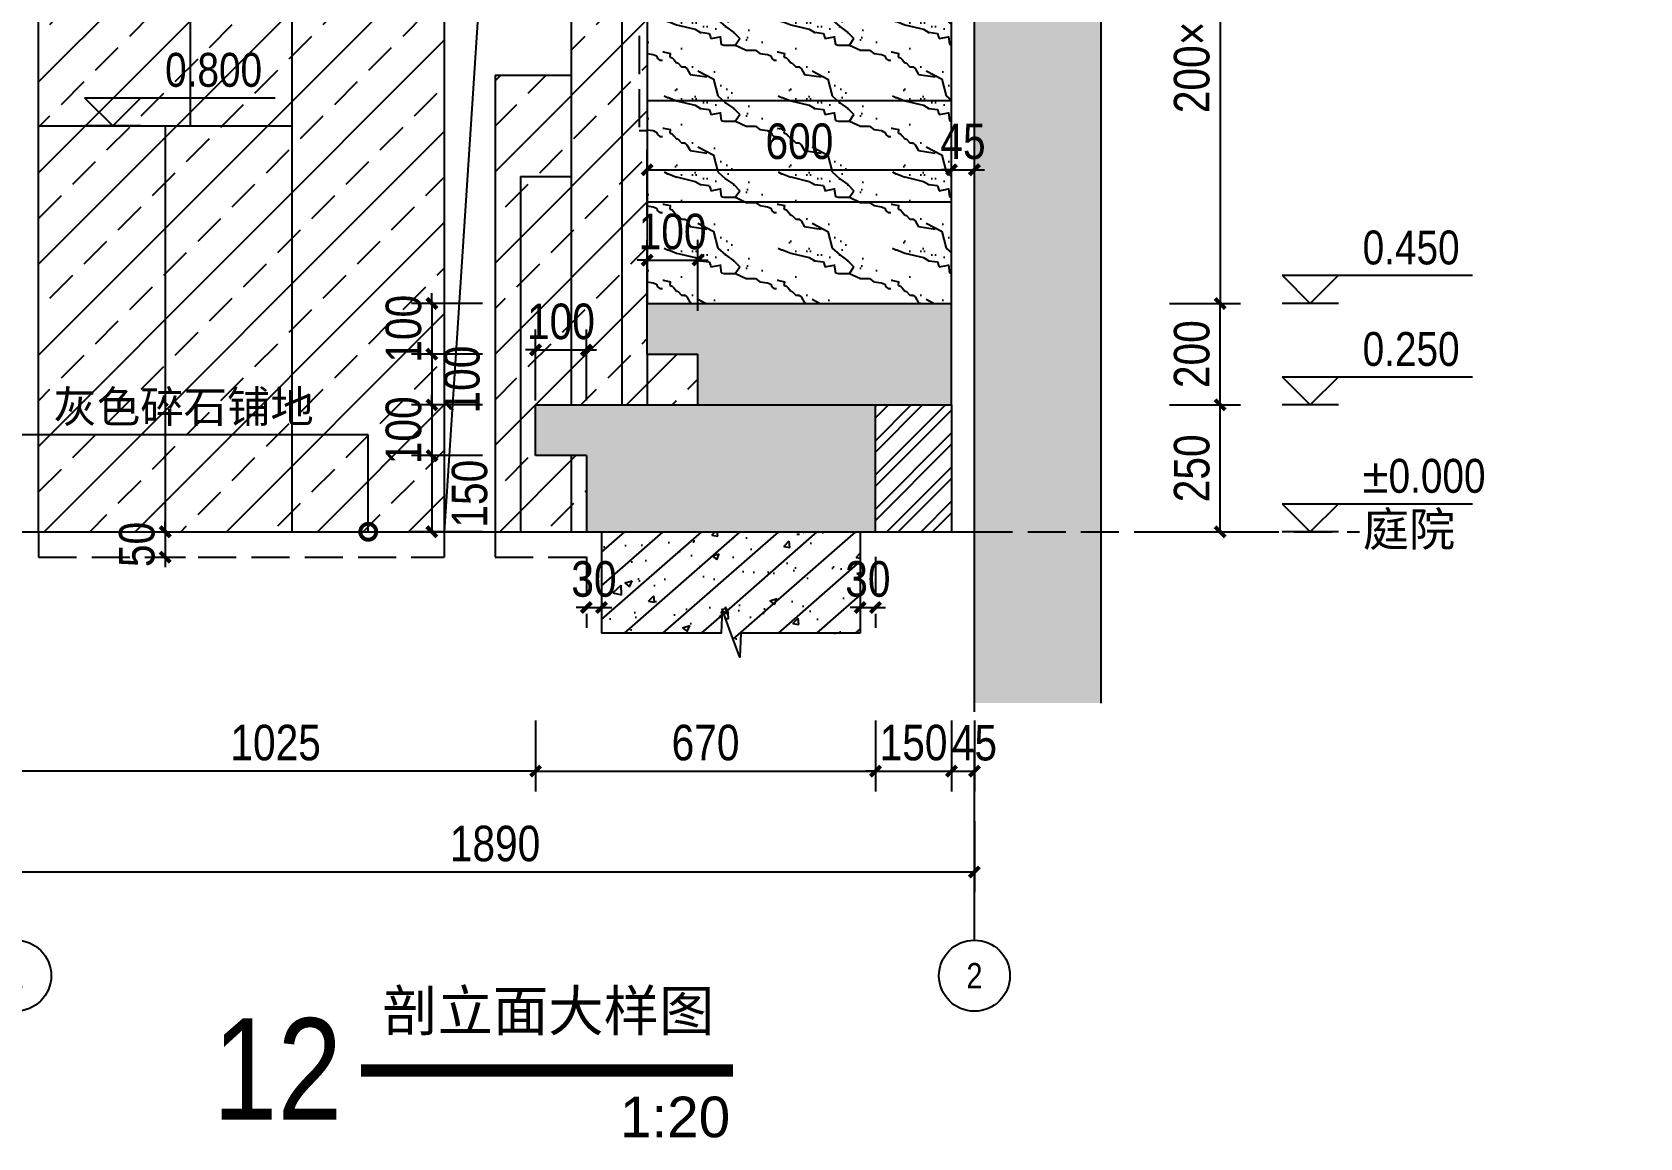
# Model space of a CAD drawing. Extents: x 9928 to 93764, y -101273 to -34887.
# Drawn here: x 74200 to 77369, y -97202 to -95023 of the extents above; entities that cross this region are included whole.
import ezdxf
from ezdxf import colors
from ezdxf.entities.mleader import LeaderData, LeaderLine
from ezdxf.enums import TextEntityAlignment as Align
from ezdxf.math import Vec2, Vec3

# ---------------------------------------------------------------- set-up
doc = ezdxf.new("R2010")
doc.units = 0
doc.header["$LTSCALE"] = 1000
doc.header["$MEASUREMENT"] = 0
for name, pattern in [('CENTER', [2, 1.25, -0.25, 0.25, -0.25]), ('DASH', [0.35, 0.25, -0.1]), ('HIDDEN', [0.375, 0.25, -0.125])]:
    doc.linetypes.add(name, pattern=pattern)
for name, color, linetype in [('A', 163, 'CENTER'), ('A-ANNO-DIMS', 6, 'Continuous'), ('A-Anno-Lead', 2, 'Continuous'), ('A-ANNO-NOTE', 4, 'Continuous'), ('A-ANNO-SYMB', 4, 'Continuous'), ('A-DETL-175', 175, 'Continuous'), ('A-DETL-42', 42, 'Continuous'), ('A-DETL-PATT-250', 250, 'Continuous'), ('A-DETL-PATT-251', 251, 'Continuous'), ('A-FLOR-HRAL', 42, 'Continuous'), ('A-FURN-PATT-251', 251, 'Continuous'), ('A-SECT-005', 5, 'Continuous'), ('A-SECT-142', 42, 'Continuous'), ('A-SECT-146', 216, 'Continuous'), ('S-GRID-IDEN', 4, 'Continuous'), ('核对', 7, 'Continuous')]:
    doc.layers.add(name, color=color, linetype=linetype)
doc.styles.add('DIM_T3', font='ARIALN.TTF')
doc.styles.add('EN', font='ARIALN.TTF')
doc.styles.add('EN1', font='ARIALN.TTF')
doc.styles.get("Standard").update_dxf_attribs({"font": 'gbenor.shx', "bigfont": 'gbcbig.shx'})
doc.styles.add('详图$0$vector-number', font='arial.ttf')
doc.dimstyles.new('_TCH_ARCH&&20', dxfattribs={"dimtxt": 70, "dimasz": 20, "dimexe": 40, "dimexo": 40, "dimgap": 20, "dimtad": 1, "dimdec": 0, "dimzin": 0, "dimdsep": 46, "dimtxsty": 'DIM_T3', "dimblk": 'ARCHTICK', "dimcen": 0.09, "dimclrd": 6, "dimclre": 6, "dimclrt": 6, "dimazin": 2, "dimtfac": 1, "dimtdec": 0, "dimtix": 1, "dimtmove": 2, "dimatfit": 3, "dimfxl": 100, "dimfxlon": 1, "dimtolj": 1, "dimtzin": 0, "dimarcsym": 0})
pattern_1 = [(45, (-25580.37, 21150.99), (-89.80256, 89.80256), []), (45, (-25490.56, 21150.99), (-89.80256, 89.80256), [63.5, -31.75])]

# ---------------------------------------------------------------- blocks, each defined once
blk = doc.blocks.new('TAG-COL')
blk.add_circle((0, 0), 4)
at = {"style": 'EN1'}
blk.add_attdef('NO', text='', height=2.19, dxfattribs=at).set_placement((0.01, 0.01), align=Align.MIDDLE_CENTER)
blk = doc.blocks.new('_ArchTick')
at = {"color": 0, "linetype": 'ByBlock', "const_width": 0.4}
blk.add_lwpolyline([(-0.5, -0.5), (0.5, 0.5)], dxfattribs=at)
blk = doc.blocks.new('*D701')
at = {"layer": 'A-ANNO-DIMS', "color": 6, "lineweight": -2, "transparency": 16777216}
for p, q in [((76442, -95757.8), (76582, -95757.8)), ((76542, -96007.8), (76542, -95757.8)), ((76442, -96007.8), (76582, -96007.8))]:
    blk.add_line(p, q, dxfattribs=at)
at = {"layer": 'Defpoints', "color": 0, "transparency": 16777216}
for p in [(75862.6, -95757.8), (76542, -95757.8), (75862.6, -96007.8)]:
    blk.add_point(p, dxfattribs=at)
at = {"layer": 'A-ANNO-DIMS', "color": 6, "lineweight": -2, "transparency": 16777216, "xscale": 20, "yscale": 20, "zscale": 20}
for p, rotation in [((76542, -95757.8), 90), ((76542, -96007.8), 270)]:
    blk.add_blockref('_ArchTick', p, dxfattribs=dict(at, rotation=rotation))
at = {"layer": 'A-ANNO-DIMS', "color": 6, "transparency": 16777216, "insert": (76486.3, -95882.8), "char_height": 70, "attachment_point": 5, "rotation": 90, "style": 'DIM_T3'}
blk.add_mtext('\\A1;250', dxfattribs=at)
blk = doc.blocks.new('*D702')
at = {"layer": 'A-ANNO-DIMS', "color": 6, "lineweight": -2, "transparency": 16777216}
for p, q in [((76442, -95557.8), (76582, -95557.8)), ((76542, -95757.8), (76542, -95557.8)), ((76442, -95757.8), (76582, -95757.8))]:
    blk.add_line(p, q, dxfattribs=at)
at = {"layer": 'Defpoints', "color": 0, "transparency": 16777216}
for p in [(76012.6, -95557.8), (76542, -95557.8), (75862.6, -95757.8)]:
    blk.add_point(p, dxfattribs=at)
at = {"layer": 'A-ANNO-DIMS', "color": 6, "lineweight": -2, "transparency": 16777216, "xscale": 20, "yscale": 20, "zscale": 20}
for p, rotation in [((76542, -95557.8), 90), ((76542, -95757.8), 270)]:
    blk.add_blockref('_ArchTick', p, dxfattribs=dict(at, rotation=rotation))
at = {"layer": 'A-ANNO-DIMS', "color": 6, "transparency": 16777216, "insert": (76486.3, -95657.8), "char_height": 70, "attachment_point": 5, "rotation": 90, "style": 'DIM_T3'}
blk.add_mtext('\\A1;200', dxfattribs=at)
blk = doc.blocks.new('TAG-PLAN-ELEV')
blk.add_line((-1.663, 0), (9.597, 0))
for points in [[(-1.663, 0), (0, -1.663), (1.663, 0)], [(1.663, -1.663), (-1.663, -1.663)]]:
    blk.add_lwpolyline(points)
at = {"style": 'EN'}
for tag, p in [('LEVEL', (2.445, 0.645)), ('NAME', (2.445, -2.509))]:
    blk.add_attdef(tag, p, '', height=2, dxfattribs=at)
blk = doc.blocks.new('*D704')
at = {"layer": 'A-ANNO-DIMS', "color": 6, "lineweight": -2, "transparency": 16777216}
for p, q in [((75412.6, -95394.4), (75412.6, -95254.4)), ((76012.6, -95394.4), (76012.6, -95254.4)), ((75412.6, -95294.4), (76012.6, -95294.4))]:
    blk.add_line(p, q, dxfattribs=at)
at = {"layer": 'Defpoints', "color": 0, "transparency": 16777216}
for p in [(76012.6, -95294.4), (75412.6, -95557.8), (76012.6, -95557.8)]:
    blk.add_point(p, dxfattribs=at)
at = {"layer": 'A-ANNO-DIMS', "color": 6, "lineweight": -2, "transparency": 16777216, "xscale": 20, "yscale": 20, "zscale": 20, "rotation": 180}
blk.add_blockref('_ArchTick', (75412.6, -95294.4), dxfattribs=at)
at = {"layer": 'A-ANNO-DIMS', "color": 6, "lineweight": -2, "transparency": 16777216, "xscale": 20, "yscale": 20, "zscale": 20}
blk.add_blockref('_ArchTick', (76012.6, -95294.4), dxfattribs=at)
at = {"layer": 'A-ANNO-DIMS', "color": 6, "transparency": 16777216, "insert": (75712.6, -95238.7), "char_height": 70, "attachment_point": 5, "style": 'DIM_T3'}
blk.add_mtext('\\A1;600', dxfattribs=at)
blk = doc.blocks.new('*D705')
at = {"layer": 'A-ANNO-DIMS', "color": 6, "lineweight": -2, "transparency": 16777216}
for p, q in [((76012.6, -95394.4), (76012.6, -95254.4)), ((76057.6, -95394.4), (76057.6, -95254.4)), ((76012.6, -95294.4), (75992.6, -95294.4)), ((76012.6, -95294.4), (76057.6, -95294.4)), ((76057.6, -95294.4), (76077.6, -95294.4))]:
    blk.add_line(p, q, dxfattribs=at)
at = {"layer": 'Defpoints', "color": 0, "transparency": 16777216}
for p in [(76057.6, -95294.4), (76012.6, -95557.8), (76057.6, -96007.8)]:
    blk.add_point(p, dxfattribs=at)
at = {"layer": 'A-ANNO-DIMS', "color": 6, "lineweight": -2, "transparency": 16777216, "xscale": 20, "yscale": 20, "zscale": 20}
blk.add_blockref('_ArchTick', (76012.6, -95294.4), dxfattribs=at)
at = {"layer": 'A-ANNO-DIMS', "color": 6, "lineweight": -2, "transparency": 16777216, "xscale": 20, "yscale": 20, "zscale": 20, "rotation": 180}
blk.add_blockref('_ArchTick', (76057.6, -95294.4), dxfattribs=at)
at = {"layer": 'A-ANNO-DIMS', "color": 6, "transparency": 16777216, "insert": (76035.1, -95238.8), "char_height": 70, "attachment_point": 5, "style": 'DIM_T3'}
blk.add_mtext('\\A1;45', dxfattribs=at)
blk = doc.blocks.new('*D706')
at = {"layer": 'A-ANNO-DIMS', "color": 6, "lineweight": -2, "transparency": 16777216}
for p, q in [((75192.6, -96379.4), (75192.6, -96519.4)), ((75862.6, -96379.4), (75862.6, -96519.4)), ((75192.6, -96479.4), (75862.6, -96479.4))]:
    blk.add_line(p, q, dxfattribs=at)
at = {"layer": 'Defpoints', "color": 0, "transparency": 16777216}
for p in [(75192.6, -95857.8), (75862.6, -95857.8), (75862.6, -96479.4)]:
    blk.add_point(p, dxfattribs=at)
at = {"layer": 'A-ANNO-DIMS', "color": 6, "lineweight": -2, "transparency": 16777216, "xscale": 20, "yscale": 20, "zscale": 20, "rotation": 180}
blk.add_blockref('_ArchTick', (75192.6, -96479.4), dxfattribs=at)
at = {"layer": 'A-ANNO-DIMS', "color": 6, "lineweight": -2, "transparency": 16777216, "xscale": 20, "yscale": 20, "zscale": 20}
blk.add_blockref('_ArchTick', (75862.6, -96479.4), dxfattribs=at)
at = {"layer": 'A-ANNO-DIMS', "color": 6, "transparency": 16777216, "insert": (75527.6, -96423.6), "char_height": 70, "attachment_point": 5, "style": 'DIM_T3'}
blk.add_mtext('\\A1;670', dxfattribs=at)
blk = doc.blocks.new('*D707')
at = {"layer": 'A-ANNO-DIMS', "color": 6, "lineweight": -2, "transparency": 16777216}
for p, q in [((75862.6, -96379.4), (75862.6, -96519.4)), ((76012.6, -96379.4), (76012.6, -96519.4)), ((75862.6, -96479.4), (75842.6, -96479.4)), ((75862.6, -96479.4), (76012.6, -96479.4)), ((76012.6, -96479.4), (76032.6, -96479.4))]:
    blk.add_line(p, q, dxfattribs=at)
at = {"layer": 'Defpoints', "color": 0, "transparency": 16777216}
for p in [(75862.6, -95857.8), (76012.6, -96007.8), (76012.6, -96479.4)]:
    blk.add_point(p, dxfattribs=at)
at = {"layer": 'A-ANNO-DIMS', "color": 6, "lineweight": -2, "transparency": 16777216, "xscale": 20, "yscale": 20, "zscale": 20}
blk.add_blockref('_ArchTick', (75862.6, -96479.4), dxfattribs=at)
at = {"layer": 'A-ANNO-DIMS', "color": 6, "lineweight": -2, "transparency": 16777216, "xscale": 20, "yscale": 20, "zscale": 20, "rotation": 180}
blk.add_blockref('_ArchTick', (76012.6, -96479.4), dxfattribs=at)
at = {"layer": 'A-ANNO-DIMS', "color": 6, "transparency": 16777216, "insert": (75937.6, -96423.6), "char_height": 70, "attachment_point": 5, "style": 'DIM_T3'}
blk.add_mtext('\\A1;150', dxfattribs=at)
blk = doc.blocks.new('*D708')
at = {"layer": 'A-ANNO-DIMS', "color": 6, "lineweight": -2, "transparency": 16777216}
for p, q in [((75412.6, -95572.4), (75412.6, -95432.4)), ((75512.6, -95572.4), (75512.6, -95432.4)), ((75412.6, -95472.4), (75392.6, -95472.4)), ((75412.6, -95472.4), (75512.6, -95472.4)), ((75512.6, -95472.4), (75532.6, -95472.4))]:
    blk.add_line(p, q, dxfattribs=at)
at = {"layer": 'Defpoints', "color": 0, "transparency": 16777216}
for p in [(75512.6, -95472.4), (75412.6, -95657.8), (75512.6, -95657.8)]:
    blk.add_point(p, dxfattribs=at)
at = {"layer": 'A-ANNO-DIMS', "color": 6, "lineweight": -2, "transparency": 16777216, "xscale": 20, "yscale": 20, "zscale": 20}
blk.add_blockref('_ArchTick', (75412.6, -95472.4), dxfattribs=at)
at = {"layer": 'A-ANNO-DIMS', "color": 6, "lineweight": -2, "transparency": 16777216, "xscale": 20, "yscale": 20, "zscale": 20, "rotation": 180}
blk.add_blockref('_ArchTick', (75512.6, -95472.4), dxfattribs=at)
at = {"layer": 'A-ANNO-DIMS', "color": 6, "transparency": 16777216, "insert": (75462.6, -95416.6), "char_height": 70, "attachment_point": 5, "style": 'DIM_T3'}
blk.add_mtext('\\A1;100', dxfattribs=at)
blk = doc.blocks.new('*D709')
at = {"layer": 'A-ANNO-DIMS', "color": 6, "lineweight": -2, "transparency": 16777216}
for p, q in [((75192.6, -95749.4), (75192.6, -95609.4)), ((75292.6, -95749.4), (75292.6, -95609.4)), ((75192.6, -95649.4), (75172.6, -95649.4)), ((75192.6, -95649.4), (75292.6, -95649.4)), ((75292.6, -95649.4), (75312.6, -95649.4))]:
    blk.add_line(p, q, dxfattribs=at)
at = {"layer": 'Defpoints', "color": 0, "transparency": 16777216}
for p in [(75292.6, -95649.4), (75192.6, -95857.8), (75292.6, -95857.8)]:
    blk.add_point(p, dxfattribs=at)
at = {"layer": 'A-ANNO-DIMS', "color": 6, "lineweight": -2, "transparency": 16777216, "xscale": 20, "yscale": 20, "zscale": 20}
blk.add_blockref('_ArchTick', (75192.6, -95649.4), dxfattribs=at)
at = {"layer": 'A-ANNO-DIMS', "color": 6, "lineweight": -2, "transparency": 16777216, "xscale": 20, "yscale": 20, "zscale": 20, "rotation": 180}
blk.add_blockref('_ArchTick', (75292.6, -95649.4), dxfattribs=at)
at = {"layer": 'A-ANNO-DIMS', "color": 6, "transparency": 16777216, "insert": (75242.6, -95593.7), "char_height": 70, "attachment_point": 5, "style": 'DIM_T3'}
blk.add_mtext('\\A1;100', dxfattribs=at)
blk = doc.blocks.new('*D710')
at = {"layer": 'A-ANNO-DIMS', "color": 6, "lineweight": -2, "transparency": 16777216}
for p, q in [((74988.2, -95557.8), (74988.2, -95537.8)), ((75088.2, -95557.8), (74948.2, -95557.8)), ((74988.2, -95557.8), (74988.2, -95657.8)), ((75088.2, -95657.8), (74948.2, -95657.8)), ((74988.2, -95657.8), (74988.2, -95677.8))]:
    blk.add_line(p, q, dxfattribs=at)
at = {"layer": 'Defpoints', "color": 0, "transparency": 16777216}
for p in [(75333.7, -95557.8), (74988.2, -95657.8), (75512.6, -95657.8)]:
    blk.add_point(p, dxfattribs=at)
at = {"layer": 'A-ANNO-DIMS', "color": 6, "lineweight": -2, "transparency": 16777216, "xscale": 20, "yscale": 20, "zscale": 20}
for p, rotation in [((74988.2, -95557.8), 270), ((74988.2, -95657.8), 90)]:
    blk.add_blockref('_ArchTick', p, dxfattribs=dict(at, rotation=rotation))
at = {"layer": 'A-ANNO-DIMS', "color": 6, "transparency": 16777216, "insert": (74932.5, -95607.8), "char_height": 70, "attachment_point": 5, "rotation": 90, "style": 'DIM_T3'}
blk.add_mtext('\\A1;100', dxfattribs=at)
blk = doc.blocks.new('*D711')
at = {"layer": 'A-ANNO-DIMS', "color": 6, "lineweight": -2, "transparency": 16777216}
for p, q in [((75088.2, -95657.8), (74948.2, -95657.8)), ((74988.2, -95657.8), (74988.2, -95757.8)), ((75088.2, -95757.8), (74948.2, -95757.8))]:
    blk.add_line(p, q, dxfattribs=at)
at = {"layer": 'Defpoints', "color": 0, "transparency": 16777216}
for p in [(75412.6, -95657.8), (74988.2, -95757.8), (75192.6, -95757.8)]:
    blk.add_point(p, dxfattribs=at)
at = {"layer": 'A-ANNO-DIMS', "color": 6, "lineweight": -2, "transparency": 16777216, "xscale": 20, "yscale": 20, "zscale": 20}
for p, rotation in [((74988.2, -95657.8), 90), ((74988.2, -95757.8), 270)]:
    blk.add_blockref('_ArchTick', p, dxfattribs=dict(at, rotation=rotation))
at = {"layer": 'A-ANNO-DIMS', "color": 6, "transparency": 16777216, "insert": (75047.5, -95707.8), "char_height": 70, "attachment_point": 5, "rotation": 90, "style": 'DIM_T3'}
blk.add_mtext('\\A1;100', dxfattribs=at)
blk = doc.blocks.new('*D712')
at = {"layer": 'A-ANNO-DIMS', "color": 6, "lineweight": -2, "transparency": 16777216}
for p, q in [((74988.2, -95757.8), (74988.2, -95737.8)), ((75088.2, -95757.8), (74948.2, -95757.8)), ((74988.2, -95757.8), (74988.2, -95857.8)), ((75088.2, -95857.8), (74948.2, -95857.8)), ((74988.2, -95857.8), (74988.2, -95877.8))]:
    blk.add_line(p, q, dxfattribs=at)
at = {"layer": 'Defpoints', "color": 0, "transparency": 16777216}
for p in [(75192.6, -95757.8), (74988.2, -95857.8), (75192.6, -95857.8)]:
    blk.add_point(p, dxfattribs=at)
at = {"layer": 'A-ANNO-DIMS', "color": 6, "lineweight": -2, "transparency": 16777216, "xscale": 20, "yscale": 20, "zscale": 20}
for p, rotation in [((74988.2, -95757.8), 270), ((74988.2, -95857.8), 90)]:
    blk.add_blockref('_ArchTick', p, dxfattribs=dict(at, rotation=rotation))
at = {"layer": 'A-ANNO-DIMS', "color": 6, "transparency": 16777216, "insert": (74932.5, -95807.8), "char_height": 70, "attachment_point": 5, "rotation": 90, "style": 'DIM_T3'}
blk.add_mtext('\\A1;100', dxfattribs=at)
blk = doc.blocks.new('*D713')
at = {"layer": 'A-ANNO-DIMS', "color": 6, "lineweight": -2, "transparency": 16777216}
for p, q in [((75088.2, -95857.8), (74948.2, -95857.8)), ((74988.2, -95857.8), (74988.2, -96007.8)), ((75088.2, -96007.8), (74948.2, -96007.8))]:
    blk.add_line(p, q, dxfattribs=at)
at = {"layer": 'Defpoints', "color": 0, "transparency": 16777216}
for p in [(75192.6, -95857.8), (74988.2, -96007.8), (75292.6, -96007.8)]:
    blk.add_point(p, dxfattribs=at)
at = {"layer": 'A-ANNO-DIMS', "color": 6, "lineweight": -2, "transparency": 16777216, "xscale": 20, "yscale": 20, "zscale": 20}
for p, rotation in [((74988.2, -95857.8), 90), ((74988.2, -96007.8), 270)]:
    blk.add_blockref('_ArchTick', p, dxfattribs=dict(at, rotation=rotation))
at = {"layer": 'A-ANNO-DIMS', "color": 6, "transparency": 16777216, "insert": (75062.7, -95932.8), "char_height": 70, "attachment_point": 5, "rotation": 90, "style": 'DIM_T3'}
blk.add_mtext('\\A1;150', dxfattribs=at)
blk = doc.blocks.new('*D714')
at = {"layer": 'Defpoints', "color": 0, "linetype": 'HIDDEN', "ltscale": 0.3, "transparency": 16777216}
for p in [(75292.6, -96007.8), (75322.6, -96007.8), (75322.6, -96157)]:
    blk.add_point(p, dxfattribs=at)
at = {"layer": '核对', "color": 2, "linetype": 'HIDDEN', "lineweight": -2, "ltscale": 0.3, "transparency": 16777216}
for p, q in [((75292.6, -96057), (75292.6, -96197)), ((75322.6, -96057), (75322.6, -96197)), ((75292.6, -96157), (75272.6, -96157)), ((75292.6, -96157), (75322.6, -96157)), ((75322.6, -96157), (75342.6, -96157))]:
    blk.add_line(p, q, dxfattribs=at)
at = {"layer": '核对', "color": 2, "linetype": 'HIDDEN', "lineweight": -2, "ltscale": 0.3, "transparency": 16777216, "xscale": 20, "yscale": 20, "zscale": 20}
blk.add_blockref('_ArchTick', (75292.6, -96157), dxfattribs=at)
at = {"layer": '核对', "color": 2, "linetype": 'HIDDEN', "lineweight": -2, "ltscale": 0.3, "transparency": 16777216, "xscale": 20, "yscale": 20, "zscale": 20, "rotation": 180}
blk.add_blockref('_ArchTick', (75322.6, -96157), dxfattribs=at)
at = {"layer": '核对', "color": 2, "linetype": 'HIDDEN', "ltscale": 0.3, "transparency": 16777216, "insert": (75307.6, -96101.2), "char_height": 70, "attachment_point": 5, "style": 'DIM_T3'}
blk.add_mtext('\\A1;30', dxfattribs=at)
blk = doc.blocks.new('*D715')
at = {"layer": 'Defpoints', "color": 0, "linetype": 'HIDDEN', "ltscale": 0.3, "transparency": 16777216}
for p in [(75832.6, -96007.8), (75862.6, -96007.8), (75862.6, -96157)]:
    blk.add_point(p, dxfattribs=at)
at = {"layer": '核对', "color": 2, "linetype": 'HIDDEN', "lineweight": -2, "ltscale": 0.3, "transparency": 16777216}
for p, q in [((75832.6, -96057), (75832.6, -96197)), ((75862.6, -96057), (75862.6, -96197)), ((75832.6, -96157), (75812.6, -96157)), ((75832.6, -96157), (75862.6, -96157)), ((75862.6, -96157), (75882.6, -96157))]:
    blk.add_line(p, q, dxfattribs=at)
at = {"layer": '核对', "color": 2, "linetype": 'HIDDEN', "lineweight": -2, "ltscale": 0.3, "transparency": 16777216, "xscale": 20, "yscale": 20, "zscale": 20}
blk.add_blockref('_ArchTick', (75832.6, -96157), dxfattribs=at)
at = {"layer": '核对', "color": 2, "linetype": 'HIDDEN', "lineweight": -2, "ltscale": 0.3, "transparency": 16777216, "xscale": 20, "yscale": 20, "zscale": 20, "rotation": 180}
blk.add_blockref('_ArchTick', (75862.6, -96157), dxfattribs=at)
at = {"layer": '核对', "color": 2, "linetype": 'HIDDEN', "ltscale": 0.3, "transparency": 16777216, "insert": (75847.6, -96101.2), "char_height": 70, "attachment_point": 5, "style": 'DIM_T3'}
blk.add_mtext('\\A1;30', dxfattribs=at)
blk = doc.blocks.new('*D716')
at = {"layer": 'A-ANNO-DIMS', "color": 6, "lineweight": -2, "transparency": 16777216}
for p, q in [((76442, -94357.8), (76582, -94357.8)), ((76542, -94357.8), (76542, -95557.8)), ((76442, -95557.8), (76582, -95557.8))]:
    blk.add_line(p, q, dxfattribs=at)
at = {"layer": 'Defpoints', "color": 0, "transparency": 16777216}
for p in [(76012.6, -94357.8), (76012.6, -95557.8), (76542, -95557.8)]:
    blk.add_point(p, dxfattribs=at)
at = {"layer": 'A-ANNO-DIMS', "color": 6, "lineweight": -2, "transparency": 16777216, "xscale": 20, "yscale": 20, "zscale": 20}
for p, rotation in [((76542, -94357.8), 90), ((76542, -95557.8), 270)]:
    blk.add_blockref('_ArchTick', p, dxfattribs=dict(at, rotation=rotation))
at = {"layer": 'A-ANNO-DIMS', "color": 6, "transparency": 16777216, "insert": (76486.3, -94957.8), "char_height": 70, "attachment_point": 5, "rotation": 90, "style": 'DIM_T3'}
blk.add_mtext('\\A1;200×6=1200', dxfattribs=at)
blk = doc.blocks.new('*D723')
at = {"layer": 'A-ANNO-DIMS', "color": 6, "lineweight": -2, "transparency": 16777216}
for p, q in [((74167.6, -96379.4), (74167.6, -96519.4)), ((75192.6, -96379.4), (75192.6, -96519.4)), ((75192.6, -96479.4), (74167.6, -96479.4))]:
    blk.add_line(p, q, dxfattribs=at)
at = {"layer": 'Defpoints', "color": 0, "transparency": 16777216}
for p in [(74167.6, -95857.8), (75192.6, -95857.8), (74167.6, -96479.4)]:
    blk.add_point(p, dxfattribs=at)
at = {"layer": 'A-ANNO-DIMS', "color": 6, "lineweight": -2, "transparency": 16777216, "xscale": 20, "yscale": 20, "zscale": 20, "rotation": 180}
blk.add_blockref('_ArchTick', (74167.6, -96479.4), dxfattribs=at)
at = {"layer": 'A-ANNO-DIMS', "color": 6, "lineweight": -2, "transparency": 16777216, "xscale": 20, "yscale": 20, "zscale": 20}
blk.add_blockref('_ArchTick', (75192.6, -96479.4), dxfattribs=at)
at = {"layer": 'A-ANNO-DIMS', "color": 6, "transparency": 16777216, "insert": (74680.1, -96423.6), "char_height": 70, "attachment_point": 5, "style": 'DIM_T3'}
blk.add_mtext('\\A1;1025', dxfattribs=at)
blk = doc.blocks.new('*D724')
at = {"layer": 'A-ANNO-DIMS', "color": 6, "lineweight": -2, "transparency": 16777216}
for p, q in [((74167.6, -96578.2), (74167.6, -96718.2)), ((76057.6, -96578.2), (76057.6, -96718.2)), ((76057.6, -96678.2), (74167.6, -96678.2))]:
    blk.add_line(p, q, dxfattribs=at)
at = {"layer": 'Defpoints', "color": 0, "transparency": 16777216}
for p in [(74167.6, -96345.3), (76057.6, -96345.3), (74167.6, -96678.2)]:
    blk.add_point(p, dxfattribs=at)
at = {"layer": 'A-ANNO-DIMS', "color": 6, "lineweight": -2, "transparency": 16777216, "xscale": 20, "yscale": 20, "zscale": 20, "rotation": 180}
blk.add_blockref('_ArchTick', (74167.6, -96678.2), dxfattribs=at)
at = {"layer": 'A-ANNO-DIMS', "color": 6, "lineweight": -2, "transparency": 16777216, "xscale": 20, "yscale": 20, "zscale": 20}
blk.add_blockref('_ArchTick', (76057.6, -96678.2), dxfattribs=at)
at = {"layer": 'A-ANNO-DIMS', "color": 6, "transparency": 16777216, "insert": (75112.6, -96622.5), "char_height": 70, "attachment_point": 5, "style": 'DIM_T3'}
blk.add_mtext('\\A1;1890', dxfattribs=at)
blk = doc.blocks.new('*D726')
at = {"layer": 'Defpoints', "color": 0, "linetype": 'HIDDEN', "ltscale": 0.3, "transparency": 16777216}
for p in [(74462.6, -96007.8), (74462.6, -96057.8), (74462.6, -96057.8)]:
    blk.add_point(p, dxfattribs=at)
at = {"layer": '核对', "color": 2, "linetype": 'HIDDEN', "lineweight": -2, "ltscale": 0.3, "transparency": 16777216}
for p, q in [((74462.6, -96007.8), (74462.6, -95987.8)), ((74462.6, -96007.8), (74502.6, -96007.8)), ((74462.6, -96007.8), (74462.6, -96057.8)), ((74462.6, -96057.8), (74502.6, -96057.8)), ((74462.6, -96057.8), (74462.6, -96077.8))]:
    blk.add_line(p, q, dxfattribs=at)
at = {"layer": '核对', "color": 2, "linetype": 'HIDDEN', "lineweight": -2, "ltscale": 0.3, "transparency": 16777216, "xscale": 20, "yscale": 20, "zscale": 20}
for p, rotation in [((74462.6, -96007.8), 270), ((74462.6, -96057.8), 90)]:
    blk.add_blockref('_ArchTick', p, dxfattribs=dict(at, rotation=rotation))
at = {"layer": '核对', "color": 2, "linetype": 'HIDDEN', "ltscale": 0.3, "transparency": 16777216, "insert": (74406.8, -96032.8), "char_height": 70, "attachment_point": 5, "rotation": 90, "style": 'DIM_T3'}
blk.add_mtext('\\A1;50', dxfattribs=at)
blk = doc.blocks.new('*D727')
at = {"layer": 'A-ANNO-DIMS', "color": 6, "lineweight": -2, "transparency": 16777216}
for p, q in [((76012.6, -96379.4), (76012.6, -96519.4)), ((76057.6, -96379.4), (76057.6, -96519.4)), ((76012.6, -96479.4), (76057.6, -96479.4))]:
    blk.add_line(p, q, dxfattribs=at)
at = {"layer": 'Defpoints', "color": 0, "transparency": 16777216}
for p in [(76012.6, -96007.8), (76057.6, -96007.8), (76057.6, -96479.4)]:
    blk.add_point(p, dxfattribs=at)
at = {"layer": 'A-ANNO-DIMS', "color": 6, "lineweight": -2, "transparency": 16777216, "xscale": 20, "yscale": 20, "zscale": 20, "rotation": 180}
blk.add_blockref('_ArchTick', (76012.6, -96479.4), dxfattribs=at)
at = {"layer": 'A-ANNO-DIMS', "color": 6, "lineweight": -2, "transparency": 16777216, "xscale": 20, "yscale": 20, "zscale": 20}
blk.add_blockref('_ArchTick', (76057.6, -96479.4), dxfattribs=at)
at = {"layer": 'A-ANNO-DIMS', "color": 6, "transparency": 16777216, "insert": (76057.6, -96423.8), "char_height": 70, "attachment_point": 5, "style": 'DIM_T3'}
blk.add_mtext('\\A1;45', dxfattribs=at)
blk = doc.blocks.new('_DotSmall')
at = {"color": 0, "linetype": 'ByBlock', "const_width": 0.5}
blk.add_lwpolyline([(-0.0625, 0, 1), (0.0625, 0, 1)], format="xyb", close=True, dxfattribs=at)

msp = doc.modelspace()

# ---------------------------------------------------------------- hatches: boundary and pattern name
at = {"layer": 'A-DETL-PATT-250', "ltscale": 100}
h = msp.add_hatch(dxfattribs=at)
h.set_pattern_fill('ANSI32', color=256, scale=10)
h.set_pattern_definition([(45, (-25580.366, 21150.99), (-33.67596, 33.67596), []), (45, (-25557.916, 21150.99), (-33.67596, 33.67596), [])])
h.paths.add_polyline_path([(75862.6, -95757.8), (76012.6, -95757.8), (76012.6, -96007.8), (75862.6, -96007.8)])
at = {"layer": 'A-DETL-PATT-251'}
h = msp.add_hatch(dxfattribs=at)
h.set_pattern_fill('钢筋混凝土', color=256, scale=20, angle=-3.7793, style=0)
h.set_pattern_definition([(41.22068, (-30902.82, -5575.093), (-32.94805, 37.608855), []), (46.22068, (-30902.82, -5575.09), (142.31283, -21.97859), [15, -165]), (351.22068, (-30902.82, -5575.09), (-17.77396, 151.9404), [12, -132]), (96.67208, (-30890.96, -5576.92), (124.53897, 129.9617), [12.74804, -140.22842]), (42.40488, (-30900.19, -5535.18), (210.80203, -47.10098), [22.5, -247.5]), (92.85628, (-30882.62, -5539.1), (199.36757, 182.07848), [19.12206, -210.3426]), (347.40488, (-30900.19, -5535.18), (199.36743, 182.07863), [18, -198]), (17.22068, (-30880.89, -5546.48), (113.81417, -88.21754), [15, -165]), (322.22068, (-30880.89, -5546.48), (58.11671, 141.50705), [12, -132]), (67.67208, (-30871.4, -5553.83), (171.93092, 53.28938), [12.74804, -140.22842]), (33.72068, (-30902.82, -5575.093), (6.815137, 66.273683), [0, -130.4, 0, -134, 0, -132.5]), (3.72068, (-30902.82, -5575.09), (57.69892, 75.24282), [0, -76.4, 0, -127.4, 0, -50.5]), (323.72068, (-30947.325, -5572.153), (106.234974, -11.53841), [0, -50, 0, -156, 0, -207]), (313.72068, (-30967.28, -5570.83), (117.703244, 12.28946), [0, -65, 0, -103.6, 0, -147])])
h.paths.add_polyline_path([(75832.6, -96007.8), (75322.6, -96007.8), (75322.6, -96207.8), (75558.2, -96207.8), (75560.2, -96160.5), (75577.6, -96207.8), (75594.9, -96255.1), (75596.9, -96207.8), (75832.6, -96207.8)])
at = {"layer": 'A-FURN-PATT-251'}
h = msp.add_hatch(dxfattribs=at)
h.set_pattern_fill('ANSI33', color=256, scale=40)
h.set_pattern_definition(pattern_1)
h.paths.add_polyline_path([(74212.6, -92607.8), (74712.6, -92607.8), (74712.6, -92857.8), (75012.6, -92857.8), (75012.6, -96007.8), (74212.6, -96007.8)])
h = msp.add_hatch(dxfattribs=at)
h.set_pattern_fill('ANSI33', color=256, scale=40)
h.set_pattern_definition(pattern_1)
h.paths.add_polyline_path([(75112.6, -96007.8), (75112.6, -95107.8), (75262.6, -95107.8), (75262.6, -93407.8), (75412.6, -93407.8), (75412.6, -95657.8), (75512.6, -95657.8), (75512.6, -95757.8), (75192.6, -95757.8), (75192.6, -95857.8), (75292.6, -95857.8), (75292.6, -96007.8)])
h = msp.add_hatch(color=256, dxfattribs=at)
h.dxf.hatch_style = 1
h.paths.add_polyline_path([(76307.6, -93507.8), (76057.6, -93507.8), (76057.6, -96345.3), (76307.6, -96345.3)])
h = msp.add_hatch(dxfattribs=at)
h.set_pattern_fill('大理石', color=256, scale=50, angle=-90)
h.set_pattern_definition([(311.987212, (-25563.223, 21025.988), (225.000005, -299.9999956), [4.80487, -1004.21692]), (338.19859, (-25570.723, 21097.416), (450, -150), [17.30946, -1194.35262]), (330.945396, (-25579.295, 21100.988), (225.0000064, -149.99999), [7.35402, -1536.99045]), (0, (-25572.87, 21097.42), (-3e-14, -150), [2.14286, -222.85713]), (341.56505, (-25567.51, 21027.416), (225, -3e-07), [4.51754, -469.8241]), (81.469234, (-25567.51, 21027.416), (1.4e-06, 149.9999995), [7.22277, -1509.5583]), (349.215702, (-25581.438, 21037.416), (900.0000004, -150.0000007), [15.26969, -1588.04715]), (332.132996, (-25512.8663, 21150.2734), (1125.0000044, -599.99999271), [35.14728, -7345.78245]), (270, (-25479.88, 21148.11), (225, -4e-14), [0, -150]), (334.983107, (-25438.938, 21050.988), (674.9999995, -300.0000008), [23.64707, -2459.2947]), (351.4391104, (-25527.8663, 20993.1305), (2024.99998723, -299.99999948), [33.58852, -7020.0009]), (352.8749836, (-25507.509, 21075.988), (1125.0000011, -149.999991), [17.27627, -3610.7397]), (346.75948, (-25554.652, 21090.988), (674.9999995, -150.00000146), [37.4234, -3892.0326]), (270, (-25554.54, 21114.37), (225, -4e-14), [0, -150]), (270, (-25556.95, 21111.96), (225, -4e-14), [0, -150]), (270, (-25544.9, 21095.1), (225, -4e-14), [0, -150]), (270, (-25518.41, 21099.9), (225, -4e-14), [0, -150]), (329.036243, (-25518.223, 21082.416), (225.0000065, -149.999988), [12.4949, -2611.4334]), (270, (-25507.92, 21076), (225, -4e-14), [0, -150]), (270, (-25516, 21095.1), (225, -4e-14), [0, -150]), (270, (-25501.55, 21087.86), (225, -4e-14), [0, -150]), (270, (-25523.23, 21095.1), (225, -4e-14), [0, -150]), (320.194429, (-25538.58, 21008.13), (225, -150), [5.57875, -1165.9587]), (0, (-25545.01, 21008.13), (-3e-14, -150), [6.42857, -218.57142]), (313.66778, (-25552.509, 21015.988), (449.9999991, -450.0000003), [10.86208, -2270.1738]), (0, (-25554.65, 21015.99), (-3e-14, -150), [2.14286, -222.85713]), (309.805571, (-25560.01, 21022.416), (225.0000089, -299.9999928), [8.36812, -1748.93805]), (270, (-25544.9, 21044.48), (225, -4e-14), [0, -150]), (270, (-25538.11, 21007.8), (225, -4e-14), [0, -150]), (270, (-25538.11, 21007.8), (225, -4e-14), [0, -150]), (299.357754, (-25534.295, 21004.56), (225.0000013, -449.999999), [13.11254, -1363.70444]), (270, (-25523.23, 21008.32), (225, -4e-14), [0, -150]), (56.309932, (-25438.938, 21050.988), (224.999996, 300.0000018), [15.45236, -1607.0457]), (278.130102, (-25468.938, 21067.416), (224.9999987, -1499.99998944), [15.15229, -3166.8282]), (317.862405, (-25473.2235, 21100.988), (674.99999937, -600.00000026), [20.22829, -4227.71235]), (284.620874, (-25481.795, 21133.845), (225.0000094, -899.9999975), [33.95676, -3531.5025]), (270, (-25467.83, 21121.6), (225, -4e-14), [0, -150]), (288.434949, (-25490.366, 21073.845), (224.9999993, -600), [6.7763, -1416.24862]), (286.699244, (-25488.223, 21067.416), (1.2e-05, -149.999997), [3.72868, -779.2943]), (11.093723, (-25487.152, 21063.845), (1574.99998526, 300.0000026), [18.56112, -3879.2748]), (270, (-25477.47, 21083.04), (225, -4e-14), [0, -150]), (270, (-25468.52, 21067.5), (225, -4e-14), [0, -150]), (270, (-25494.33, 21087.86), (225, -4e-14), [0, -150]), (270, (-25446.16, 21107.14), (225, -4e-14), [0, -150]), (270, (-25455.8, 21114.37), (225, -4e-14), [0, -150]), (314.1449026, (-25442.152, 21075.988), (450, -450.00000077), [16.92194, -3536.6853]), (324.582945, (-25458.2235, 21087.416), (224.9999991, -150.0000004), [19.72063, -4121.6106]), (270, (-25442, 21075.79), (225, -4e-14), [0, -150]), (270, (-25453.38, 21097.5), (225, -4e-14), [0, -150]), (270, (-25442, 21075.79), (225, -4e-14), [0, -150]), (270, (-25458.57, 21087.4), (225, -4e-14), [0, -150]), (345.068583, (-25466.795, 21052.416), (675, -150), [5.54435, -1158.76875]), (0, (-25461.44, 21050.99), (-3e-14, -150), [22.5, -202.5]), (320.194429, (-25367.152, 21024.56), (225, -150), [5.57875, -1165.9587]), (270, (-25414.85, 21066.17), (225, -4e-14), [0, -150]), (270, (-25417.26, 21061.35), (225, -4e-14), [0, -150]), (270, (-25412.44, 21080.63), (225, -4e-14), [0, -150]), (270, (-25385.94, 21056.53), (225, -4e-14), [0, -150]), (323.130102, (-25399.295, 21040.988), (224.9999999, -150.0000002), [10.71429, -2239.28565]), (0, (-25417.51, 21040.99), (-3e-14, -150), [18.21429, -206.7857]), (270, (-25417.15, 21040.96), (225, -4e-14), [0, -150]), (293.19859, (-25369.295, 21029.56), (225, -450.0000003), [5.43984, -1136.92612]), (336.03751, (-25372.51, 21030.988), (450, -150), [3.51745, -735.14688]), (336.03751, (-25375.723, 21032.416), (450, -150), [3.51745, -735.14688]), (351.8698976, (-25390.723, 21034.559), (1125.0000001, -150.00000065), [15.15229, -3166.8282]), (0, (-25362.87, 21020.99), (-3e-14, -150), [5.35714, -219.64285]), (270, (-25355.37, 21037.46), (225, -4e-14), [0, -150])])
h.paths.add_polyline_path([(75412.6, -95557.8), (76012.6, -95557.8), (76012.6, -94357.8), (75412.6, -94357.8)])
h = msp.add_hatch(color=253, dxfattribs=at)
h.dxf.hatch_style = 1
h.paths.add_polyline_path([(76012.6, -95557.8), (75412.6, -95557.8), (75412.6, -95657.8), (76012.6, -95657.8)])
h.paths.add_polyline_path([(76012.6, -95657.8), (75512.6, -95657.8), (75512.6, -95757.8), (76012.6, -95757.8)])
h.paths.add_polyline_path([(75862.6, -95757.8), (75192.6, -95757.8), (75192.6, -95857.8), (75292.6, -95857.8), (75292.6, -96007.8), (75862.6, -96007.8)])

# ---------------------------------------------------------------- linework, layer by layer
at = {"layer": 'A', "ltscale": 0.3}
msp.add_line((76057.6, -96812.5), (76057.6, -91536.2), dxfattribs=at)
at = {"layer": 'A-ANNO-DIMS', "linetype": 'DASH', "ltscale": 0.3}
msp.add_line((76057.6, -96007.8), (76816.5, -96007.8), dxfattribs=at)
at = {"layer": 'A-ANNO-DIMS'}
msp.add_lwpolyline([(75832.6, -96207.8), (75596.9, -96207.8), (75594.9, -96255.1), (75577.6, -96207.8), (75560.2, -96160.5), (75558.2, -96207.8), (75322.6, -96207.8)], dxfattribs=at)
at = {"layer": 'A-Anno-Lead', "color": 1, "linetype": 'DASH', "ltscale": 0.3}
for p, q in [((75396.6, -93665.8), (75396.6, -95217.8)), ((75412.6, -93665.8), (75412.6, -95217.8))]:
    msp.add_line(p, q, dxfattribs=at)
at = {"layer": 'A-ANNO-NOTE', "const_width": 24.7}
msp.add_lwpolyline([(74848.2, -97069.3), (75581.5, -97069.3)], dxfattribs=at)
at = {"layer": 'A-DETL-175'}
for p, q in [((75322.6, -96007.8), (75322.6, -96207.8)), ((75832.6, -96007.8), (75832.6, -96207.8))]:
    msp.add_line(p, q, dxfattribs=at)
at = {"layer": 'A-DETL-42', "linetype": 'DASH', "ltscale": 0.3}
for p, q in [((74212.6, -96007.8), (74212.6, -96057.8)), ((75012.6, -96007.8), (75012.6, -96057.8)), ((75112.6, -96007.8), (75112.6, -96057.8)), ((74212.6, -96057.8), (75012.6, -96057.8)), ((75112.6, -96057.8), (75322.6, -96057.8))]:
    msp.add_line(p, q, dxfattribs=at)
at = {"layer": 'A-FLOR-HRAL', "color": 1}
msp.add_line((75412.6, -95217.8), (75396.6, -95217.8), dxfattribs=at)
at = {"layer": 'A-FURN-PATT-251'}
msp.add_lwpolyline([(75262.6, -94407.8), (75105.8, -94581), (75012.6, -96007.8)], dxfattribs=at)
at = {"layer": 'A-SECT-005'}
for p, q in [((76057.6, -96345.3), (76057.6, -93507.8)), ((76307.6, -96345.3), (76307.6, -93507.8)), ((74167.6, -96007.8), (76057.6, -96007.8))]:
    msp.add_line(p, q, dxfattribs=at)
at = {"layer": 'A-SECT-142'}
for p, q in [((74212.6, -96007.8), (74212.6, -92607.8)), ((74512.6, -95207.8), (74512.6, -92607.8)), ((74712.6, -96007.8), (74712.6, -92607.8)), ((75012.6, -92857.8), (75012.6, -96007.8)), ((75262.6, -93657.8), (75262.6, -95757.8)), ((75362.6, -93657.8), (75362.6, -95757.8)), ((75412.6, -93657.8), (75412.6, -95557.8)), ((76012.6, -95557.8), (76012.6, -94357.8)), ((75112.6, -95107.8), (75262.6, -95107.8)), ((75112.6, -95107.8), (75112.6, -96007.8)), ((75412.6, -95157.8), (76012.6, -95157.8)), ((74212.6, -95207.8), (74712.6, -95207.8)), ((74462.6, -95207.8), (74462.6, -96007.8)), ((75162.6, -95307.8), (75262.6, -95307.8)), ((75162.6, -95307.8), (75162.6, -96007.8)), ((75412.6, -95357.8), (76012.6, -95357.8)), ((75412.6, -95657.8), (75412.6, -95757.8)), ((76012.6, -95757.8), (76012.6, -96007.8)), ((75262.6, -95857.8), (75262.6, -96007.8))]:
    msp.add_line(p, q, dxfattribs=at)
at = {"layer": 'A-SECT-146'}
for p, q in [((75412.6, -95557.8), (76012.6, -95557.8)), ((75412.6, -95657.8), (75412.6, -95557.8)), ((76012.6, -95757.8), (76012.6, -95557.8)), ((75412.6, -95657.8), (75512.6, -95657.8)), ((75512.6, -95757.8), (75512.6, -95657.8)), ((75192.6, -95757.8), (76012.6, -95757.8)), ((75192.6, -95857.8), (75192.6, -95757.8)), ((75862.6, -96007.8), (75862.6, -95757.8)), ((75292.6, -95857.8), (75192.6, -95857.8)), ((75292.6, -95857.8), (75292.6, -96007.8))]:
    msp.add_line(p, q, dxfattribs=at)

# ---------------------------------------------------------------- block references
at = {"layer": 'A-ANNO-NOTE'}
ref = msp.add_blockref('TAG-PLAN-ELEV', (74359, -95152.4), dxfattribs=dict(at, xscale=33.3333333328067, yscale=33.3333333328067, zscale=33.3333333328067))
ref.add_attrib('LEVEL', '0.800', (74462.3, -95130.9), dxfattribs={"layer": '0', "height": 66.67, "style": 'EN'})
ref = msp.add_blockref('TAG-PLAN-ELEV', (76719.7, -95502.4), dxfattribs=dict(at, xscale=33.3333333328067, yscale=33.3333333328067, zscale=33.3333333328067))
ref.add_attrib('LEVEL', '0.450', (76822.9, -95480.9), dxfattribs={"layer": '0', "height": 66.67, "style": 'EN'})
ref = msp.add_blockref('TAG-PLAN-ELEV', (76719.7, -95702.4), dxfattribs=dict(at, xscale=33.3333333328067, yscale=33.3333333328067, zscale=33.3333333328067))
ref.add_attrib('LEVEL', '0.250', (76822.9, -95680.9), dxfattribs={"layer": '0', "height": 66.67, "style": 'EN'})
ref = msp.add_blockref('TAG-PLAN-ELEV', (76719.7, -95952.4), dxfattribs=dict(at, xscale=33.3333333328067, yscale=33.3333333328067, zscale=33.3333333328067))
ref.add_attrib('LEVEL', '%%P0.000', (76822.9, -95930.9), dxfattribs={"layer": '0', "height": 66.67, "style": 'EN'})
ref.add_attrib('NAME', '庭院', (76823.4, -96036.1), dxfattribs={"layer": '0', "height": 66.67, "style": 'EN'})
at = {"layer": 'S-GRID-IDEN'}
ref = msp.add_blockref('TAG-COL', (74167.7, -96882.5), dxfattribs=dict(at, xscale=17.5, yscale=17.5, zscale=17.5, rotation=180.0712474912547))
ref.add_attrib('NO', '1', dxfattribs={"layer": '0', "height": 50, "rotation": 0.0712, "style": 'EN1'}).set_placement((74167.7, -96882.6), align=Align.MIDDLE_CENTER)
ref = msp.add_blockref('TAG-COL', (76057.7, -96882.5), dxfattribs=dict(at, xscale=17.5, yscale=17.5, zscale=17.5, rotation=180.0712474912547))
ref.add_attrib('NO', '2', dxfattribs={"layer": '0', "height": 50, "rotation": 0.0712, "style": 'EN1'}).set_placement((76057.7, -96882.6), align=Align.MIDDLE_CENTER)

# ---------------------------------------------------------------- texts
at = {"layer": 'A-ANNO-NOTE', "style": 'EN'}
msp.add_text('12', height=200, dxfattribs=at).set_placement((74556.3, -97166.3))
at = {"layer": 'A-ANNO-NOTE', "style": '详图$0$vector-number'}
msp.add_text('1:20', height=80, rotation=0, dxfattribs=at).set_placement((75358.7, -97200.8))
at = {"layer": 'A-ANNO-NOTE', "insert": (74890.2, -96911.5), "char_height": 80, "attachment_point": 1}
msp.add_mtext_dynamic_manual_height_columns('{\\fSimSun|b0|i0|c134|p2;剖立面大样图}', width=1103.02, gutter_width=1750, heights=[0], dxfattribs=at)

# ---------------------------------------------------------------- dimensions: what is measured, and where the dimension line sits
at = {"layer": 'A-ANNO-DIMS'}
dim = msp.add_linear_dim(base=(76542, -95557.8), p1=(76012.6, -94357.8), p2=(76012.6, -95557.8), angle=90, text='200×6=<>', dimstyle='_TCH_ARCH&&20', dxfattribs=at)
dim.commit()
dim.dimension.update_dxf_attribs({"geometry": '*D716', "text_midpoint": (76486.3, -94957.8)})
for base, p1, p2, picture, middle in [((76012.6, -95294.4), (75412.6, -95557.8), (76012.6, -95557.8), '*D704', (75712.6, -95238.7)), ((76057.6, -95294.4), (76012.6, -95557.8), (76057.6, -96007.8), '*D705', (76035.1, -95238.8)), ((75512.6, -95472.4), (75412.6, -95657.8), (75512.6, -95657.8), '*D708', (75462.6, -95416.6)), ((75292.6, -95649.4), (75192.6, -95857.8), (75292.6, -95857.8), '*D709', (75242.6, -95593.7)), ((74167.6, -96479.4), (75192.6, -95857.8), (74167.6, -95857.8), '*D723', (74680.1, -96423.6)), ((75862.6, -96479.4), (75192.6, -95857.8), (75862.6, -95857.8), '*D706', (75527.6, -96423.6)), ((76012.6, -96479.4), (75862.6, -95857.8), (76012.6, -96007.8), '*D707', (75937.6, -96423.6)), ((74167.6, -96678.2), (76057.6, -96345.3), (74167.6, -96345.3), '*D724', (75112.6, -96622.5))]:
    dim = msp.add_linear_dim(base=base, p1=p1, p2=p2, dimstyle='_TCH_ARCH&&20', dxfattribs=at)
    dim.commit()
    dim.dimension.update_dxf_attribs({"geometry": picture, "text_midpoint": middle})
for base, p1, p2, picture, middle in [((74988.2, -95657.8), (75333.7, -95557.8), (75512.6, -95657.8), '*D710', (74932.5, -95607.8)), ((76542, -95557.8), (75862.6, -95757.8), (76012.6, -95557.8), '*D702', (76486.3, -95657.8)), ((74988.2, -95857.8), (75192.6, -95757.8), (75192.6, -95857.8), '*D712', (74932.5, -95807.8)), ((76542, -95757.8), (75862.6, -96007.8), (75862.6, -95757.8), '*D701', (76486.3, -95882.8))]:
    dim = msp.add_linear_dim(base=base, p1=p1, p2=p2, angle=90, dimstyle='_TCH_ARCH&&20', dxfattribs=at)
    dim.commit()
    dim.dimension.update_dxf_attribs({"geometry": picture, "text_midpoint": middle})
for base, p1, p2, picture, middle in [((74988.2, -95757.8), (75412.6, -95657.8), (75192.6, -95757.8), '*D711', (75047.5, -95707.8)), ((74988.2, -96007.8), (75192.6, -95857.8), (75292.6, -96007.8), '*D713', (75062.7, -95932.8))]:
    dim = msp.add_linear_dim(base=base, p1=p1, p2=p2, angle=90, dimstyle='_TCH_ARCH&&20', dxfattribs=at)
    dim.commit()
    dim.dimension.update_dxf_attribs({"geometry": picture, "text_midpoint": middle, "dimtype": 160})
dim = msp.add_linear_dim(base=(76057.6, -96479.4), p1=(76012.6, -96007.8), p2=(76057.6, -96007.8), dimstyle='_TCH_ARCH&&20', dxfattribs=at)
dim.commit()
dim.dimension.update_dxf_attribs({"geometry": '*D727', "text_midpoint": (76057.6, -96423.8), "dimtype": 160})
at = {"layer": '核对', "color": 2, "linetype": 'HIDDEN', "ltscale": 0.3}
dim = msp.add_linear_dim(base=(74462.6, -96057.8), p1=(74462.6, -96007.8), p2=(74462.6, -96057.8), angle=90, dimstyle='_TCH_ARCH&&20', override={"dimclrd": 2, "dimclre": 2, "dimclrt": 2}, dxfattribs=at)
dim.commit()
dim.dimension.update_dxf_attribs({"geometry": '*D726', "text_midpoint": (74406.8, -96032.8)})
for base, p1, p2, picture, middle in [((75322.6, -96157), (75292.6, -96007.8), (75322.6, -96007.8), '*D714', (75307.6, -96101.2)), ((75862.6, -96157), (75832.6, -96007.8), (75862.6, -96007.8), '*D715', (75847.6, -96101.2))]:
    dim = msp.add_linear_dim(base=base, p1=p1, p2=p2, dimstyle='_TCH_ARCH&&20', override={"dimclrd": 2, "dimclre": 2, "dimclrt": 2}, dxfattribs=at)
    dim.commit()
    dim.dimension.update_dxf_attribs({"geometry": picture, "text_midpoint": middle})

# ---------------------------------------------------------------- leaders
at = {"layer": 'A-ANNO-SYMB'}
ml = msp.add_multileader_mtext('Standard', dxfattribs=at)
ml.set_content('{\\fSimSun|b0|i0|c134|p2;\\H0.2x;灰色碎石铺地}', color=256, style='EN')
ml.set_leader_properties(color=256)
ml.set_arrow_properties(name='DOTSMALL')
ml.build(insert=Vec2(0, 0))
ml.multileader.update_dxf_attribs({"text_left_attachment_type": 5, "text_right_attachment_type": 5, "dogleg_length": 901.2, "arrow_head_size": 62.7})
ctx = ml.context
ctx.base_point, ctx.char_height, ctx.arrow_head_size, ctx.landing_gap_size, ctx.plane_origin = Vec3(74241.9, -95816.6), 313.469, 62.7, 0.282, Vec3(46055, -95142.8)
ctx.left_attachment, ctx.right_attachment = 5, 5
notes = []
notes.append((ctx, [(0, (1, 1, 0), (74862.7, -95816.6), (-1, 0), 90, [(0, [(74862.7, -96007.8)], 0, [])])]))
ctx.mtext.insert, ctx.mtext.flow_direction = Vec3(74242.2, -95729.9), 5
ml = msp.add_multileader_mtext('Standard', dxfattribs=at)
ml.set_content('{\\fSimSun|b0|i0|c134|p2;\\H0.2x;灰色碎石铺地}', color=256, style='EN')
ml.set_leader_properties(color=256)
ml.set_arrow_properties(name='DOTSMALL')
ml.build(insert=Vec2(0, 0))
ml.multileader.update_dxf_attribs({"text_left_attachment_type": 5, "text_right_attachment_type": 5, "dogleg_length": 901.2, "arrow_head_size": 62.7})
ctx = ml.context
ctx.base_point, ctx.char_height, ctx.arrow_head_size, ctx.landing_gap_size, ctx.plane_origin = Vec3(78824.5, -95816.6), 313.469, 62.7, 0.282, Vec3(107542.2, -95142.8)
ctx.left_attachment, ctx.right_attachment, ctx.text_align_type = 5, 5, 2
notes.append((ctx, [(0, (1, 1, 0), (78734.5, -95816.6), (1, 0), 90, [(0, [(78734.5, -96007.8)], 0, [])])]))
ctx.mtext.insert, ctx.mtext.alignment, ctx.mtext.flow_direction = Vec3(79355.1, -95729.9), 3, 5
for ctx, leaders in notes:
    for number, flags, end, landing, length, lines in leaders:
        leader = LeaderData()
        leader.index, (leader.has_last_leader_line, leader.has_dogleg_vector, leader.attachment_direction) = number, flags
        leader.last_leader_point, leader.dogleg_vector, leader.dogleg_length = Vec3(end), Vec3(landing), length
        for number, points, colour, breaks in lines:
            line = LeaderLine()
            line.index, line.vertices, line.color, line.breaks = number, Vec3.list(points), colors.encode_raw_color(colour), breaks
            leader.lines.append(line)
        ctx.leaders.append(leader)

doc.saveas('drawing.dxf')
